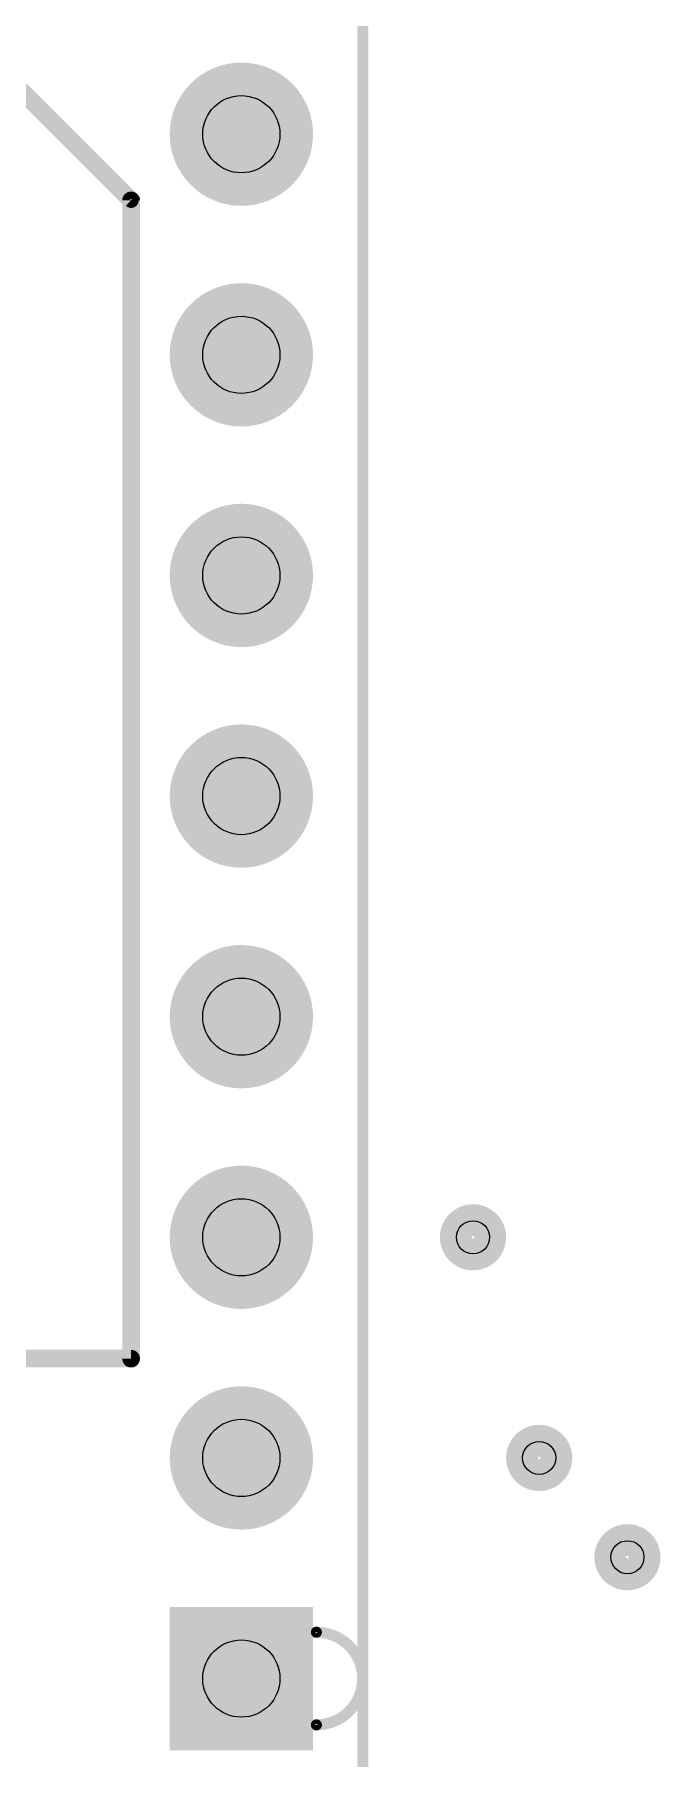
# Model space of a CAD drawing. Extents: x 7835 to 14160, y 8914 to 11568.
# Drawn here: x 9246 to 9530, y 10294 to 11075 of the extents above; entities that cross this region are included whole.
import ezdxf

# ---------------------------------------------------------------- set-up
doc = ezdxf.new("R2010")
doc.units = 0
doc.layers.get('0').update_dxf_attribs({"linetype": 'CONTINUOUS'})
for name, color, linetype in [('_DRILL', 251, 'CONTINUOUS'), ('BOTTOM_SOLDER_MASK', 6, 'CONTINUOUS'), ('TOP_SILKSCREEN', 1, 'CONTINUOUS'), ('TOP_SOLDER_MASK', 2, 'CONTINUOUS')]:
    doc.layers.add(name, color=color, linetype=linetype)

# ---------------------------------------------------------------- blocks, each defined once
blk = doc.blocks.new('VIA')
at = {"const_width": 13}
blk.add_lwpolyline([(-6, 0, 1), (6, 0, 1)], format="xyb", close=True, dxfattribs=at)
blk = doc.blocks.new('PAD')
at = {"const_width": 30}
blk.add_lwpolyline([(-15, 0, 1), (15, 0, 1)], format="xyb", close=True, dxfattribs=at)
blk = doc.blocks.new('STYLE11')
at = {"const_width": 30}
blk.add_lwpolyline([(-15, -15), (15, -15), (15, 15), (-15, 15)], close=True, dxfattribs=at)
blk = doc.blocks.new('_HOLE')
blk.add_circle((0, 0), 0.5)

msp = doc.modelspace()

# ---------------------------------------------------------------- linework, layer by layer
at = {"layer": 'TOP_SILKSCREEN', "color": 135}
for points in [[(8785, 10275, 5, 5, 0), (8785, 11285, 0, 0, 0), (8785, 11285, 3, 3, 0), (8786, 11285, 3, 3, 1), (8784, 11285, 0, 0, 0), (8785, 11286, 3, 3, 1), (8785, 11284, 0, 0, 0), (8785, 11285, 0, 0, 0), (8785, 11285, 5, 5, 0), (9395, 11285, 0, 0, 0), (9395, 11285, 3, 3, 0), (9395, 11284, 3, 3, 1), (9395, 11286, 0, 0, 0), (9396, 11285, 3, 3, 1), (9394, 11285, 0, 0, 0), (9395, 11285, 0, 0, 0), (9395, 11285, 5, 5, 0), (9395, 10275, 0, 0, 0)], [(8890, 10475, 8, 8, 0), (9290, 10475, 0, 0, 0), (9290, 10475, 4, 4, 0), (9290, 10477, 4, 4, -1), (9290, 10473, 0, 0, 0), (9292, 10475, 4, 4, -1), (9288, 10475, 0, 0, 0), (9290, 10475, 0, 0, 0), (9290, 10475, 8, 8, 0), (9290, 11000, 0, 0, 0), (9290, 11000, 4, 4, 0), (9288, 11000, 4, 4, -1), (9292, 11000, 0, 0, 0), (9291, 11001, 4, 4, -1), (9289, 10999, 0, 0, 0), (9290, 11000, 0, 0, 0), (9290, 11000, 8, 8, 0), (9240, 11050, 0, 0, 0)]]:
    msp.add_lwpolyline(points, format="xyseb", dxfattribs=at)
msp.add_lwpolyline([(9374, 10310, 3, 3, 1), (9374, 10308, 0, 0, 0), (9374, 10309, 0, 0, 0), (9374, 10309, 5, 5, 1), (9374, 10351, 0, 0, 0), (9374, 10351, 3, 3, 0), (9374, 10352, 3, 3, 1), (9374, 10350, 0, 0, 0), (9374, 10350, 3, 3, 1), (9374, 10352, 0, 0, 0), (9374, 10351, 0, 0, 0), (9374, 10351, 5, 5, 1), (9374, 10309, 5, 5, 0), (9374, 10309, 0, 0, 0), (9374, 10309, 3, 3, 0), (9374, 10308, 3, 3, 1), (9374, 10310, 0, 0, 0)], format="xyseb", close=True, dxfattribs=at)

# ---------------------------------------------------------------- block references
at = {"layer": '_DRILL'}
for p, xscale, yscale in [((9340, 11030), 35, 35), ((9340, 10930), 35, 35), ((9340, 10830), 35, 35), ((9340, 10730), 35, 35), ((9340, 10630), 35, 35), ((9340, 10530), 35, 35), ((9445, 10530), 15, 15), ((9340, 10430), 35, 35), ((9475, 10430), 15, 15), ((9515, 10385), 15, 15), ((9340, 10330), 35, 35)]:
    msp.add_blockref('_HOLE', p, dxfattribs=dict(at, xscale=xscale, yscale=yscale))
at = {"layer": 'BOTTOM_SOLDER_MASK', "color": 253, "xscale": 1.083, "yscale": 1.083, "rotation": 90}
for name, p in [('PAD', (9340, 11030)), ('PAD', (9340, 11030)), ('PAD', (9340, 10930)), ('PAD', (9340, 10930)), ('PAD', (9340, 10830)), ('PAD', (9340, 10830)), ('PAD', (9340, 10730)), ('PAD', (9340, 10730)), ('PAD', (9340, 10630)), ('PAD', (9340, 10630)), ('PAD', (9340, 10530)), ('PAD', (9340, 10530)), ('PAD', (9340, 10430)), ('PAD', (9340, 10430)), ('STYLE11', (9340, 10330)), ('STYLE11', (9340, 10330))]:
    msp.add_blockref(name, p, dxfattribs=at)
at = {"layer": 'BOTTOM_SOLDER_MASK', "color": 2, "xscale": 1.2, "yscale": 1.2}
for p in [(9445, 10530), (9445, 10530), (9475, 10430), (9475, 10430), (9515, 10385), (9515, 10385)]:
    msp.add_blockref('VIA', p, dxfattribs=at)
at = {"layer": 'TOP_SOLDER_MASK', "color": 253, "xscale": 1.083, "yscale": 1.083, "rotation": 90}
for name, p in [('PAD', (9340, 11030)), ('PAD', (9340, 11030)), ('PAD', (9340, 10930)), ('PAD', (9340, 10930)), ('PAD', (9340, 10830)), ('PAD', (9340, 10830)), ('PAD', (9340, 10730)), ('PAD', (9340, 10730)), ('PAD', (9340, 10630)), ('PAD', (9340, 10630)), ('PAD', (9340, 10530)), ('PAD', (9340, 10530)), ('PAD', (9340, 10430)), ('PAD', (9340, 10430)), ('STYLE11', (9340, 10330)), ('STYLE11', (9340, 10330))]:
    msp.add_blockref(name, p, dxfattribs=at)
at = {"layer": 'TOP_SOLDER_MASK', "color": 2, "xscale": 1.2, "yscale": 1.2}
for p in [(9445, 10530), (9445, 10530), (9475, 10430), (9475, 10430), (9515, 10385), (9515, 10385)]:
    msp.add_blockref('VIA', p, dxfattribs=at)

doc.saveas('drawing.dxf')
